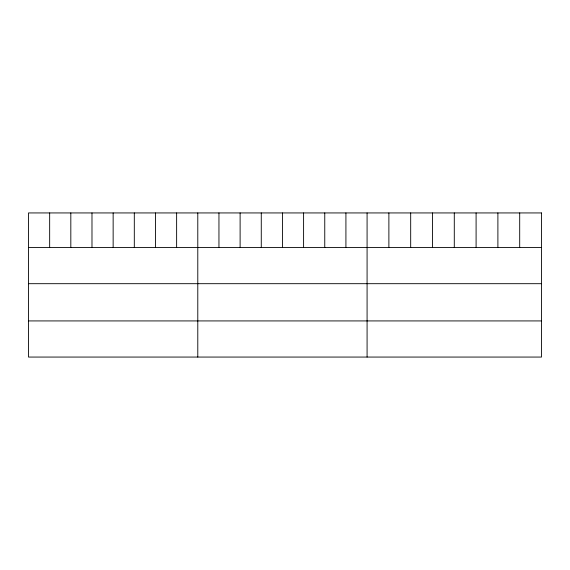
<?xml version="1.0" encoding="UTF-8"?>
<svg xmlns="http://www.w3.org/2000/svg" width="570" height="570" viewBox="0 0 570 570"><rect width="100%" height="100%" fill="white"/><g stroke="black" fill="none" stroke-linecap="round" stroke-linejoin="round"><path stroke-width="0.85" d="M28.5 247.551L541.5 247.551M28.5 283.689L541.5 283.689M28.5 320.924L541.5 320.924M519.697 212.938L519.697 247.551M497.895 212.938L497.895 247.551M476.093 212.938L476.093 247.551M454.29 212.938L454.29 247.551M432.488 212.938L432.488 247.551M410.685 212.938L410.685 247.551M388.882 212.938L388.882 247.551M367.08 212.938L367.08 357.062M345.919 212.938L345.919 247.551M324.757 212.938L324.757 247.551M303.596 212.938L303.596 247.551M282.435 212.938L282.435 247.551M261.274 212.938L261.274 247.551M240.113 212.938L240.113 247.551M218.951 212.938L218.951 247.551M197.79 212.938L197.79 357.062M176.629 212.938L176.629 247.551M155.468 212.938L155.468 247.551M134.306 212.938L134.306 247.551M113.145 212.938L113.145 247.551M91.984 212.938L91.984 247.551M70.823 212.938L70.823 247.551M49.661 212.938L49.661 247.551M541.5 212.938L28.5 212.938L28.5 357.062L541.5 357.062L541.5 212.938"/></g></svg>
